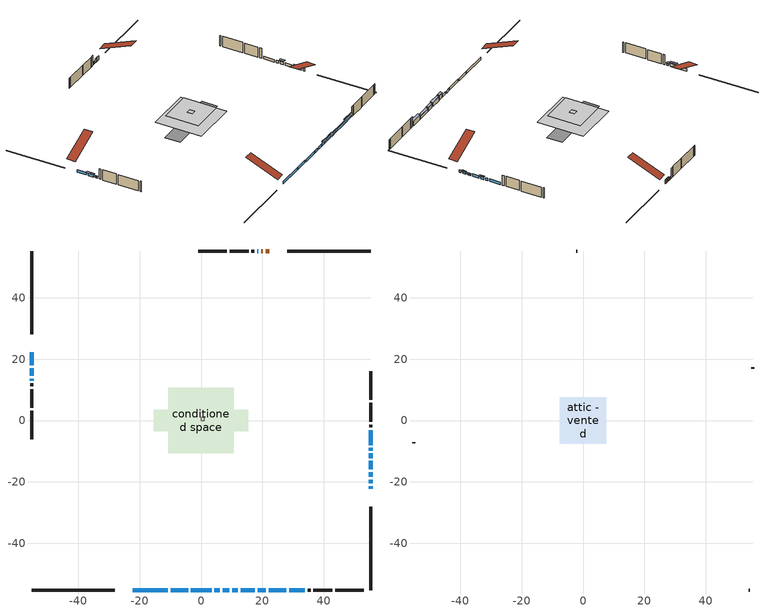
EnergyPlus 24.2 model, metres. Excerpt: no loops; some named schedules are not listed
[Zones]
central ac and furnace airloop ret air zone
 floor adiabatic (AdiabaticConst): 0,0 0,1 1,1 1,0 z0
 wall adiabatic (AdiabaticConst): 0,1 0,0 1,0 1,1 0,1 z0:1
 ceiling adiabatic (AdiabaticConst): 1,0 1,1 0,1 0,0 z1
conditioned space
 floor outside (Floor1 construction): -1.94,-1.94 -1.94,1.94 1.94,1.94 1.94,-1.94 z0
 floor adiabatic (AdiabaticFloorConstruction): -10.61,-10.61 -10.61,10.61 10.61,10.61 10.61,-10.61 z2.44
 floor foundation (Slab1 construction): -15.44,-3.56 -15.44,3.56 15.44,3.56 15.44,-3.56 z0
 wall outside (RimJoist1 construction): 55.26,55.26 28.05,55.26 / -55.26,-55.26 -28.05,-55.26 / -55.26,55.26 -55.26,28.05 / 55.26,-55.26 55.26,-28.05 z0:0.3
 wall outside (AdiabaticWallConstruction 1): 22.21,55.26 21.09,55.26 / 20.16,55.26 19.58,55.26 z0:2.03
 wall outside (AdiabaticWallConstruction): 18.65,55.26 18.27,55.26 / -22.21,-55.26 -10.82,-55.26 / -9.89,-55.26 -4.24,-55.26 / -3.31,-55.26 3.44,-55.26 / 4.37,-55.26 6.19,-55.26 / 55.26,-22.21 55.26,-21.39 / 7.12,-55.26 9.24,-55.26 / -55.26,22.21 -55.26,18.04 / 55.26,-20.47 55.26,-19.24 / 55.26,-15.94 55.26,-13.16 / 55.26,-9.78 55.26,-8.94 / 55.26,-8.02 55.26,-3.15 z0:1.22; 10.17,-55.26 12,-55.26 z0:2.03; 55.26,-18.32 55.26,-16.87 / -55.26,13.61 -55.26,13 z0:0.76; 12.93,-55.26 17.53,-55.26 z0:1.73; 55.26,-12.24 55.26,-10.71 z0:1.4; 18.45,-55.26 21.15,-55.26 / -55.26,17.11 -55.26,14.54 z0:1.47; 22.08,-55.26 27.84,-55.26 z0:1.17; 28.77,-55.26 33.9,-55.26 z0:2.06
 wall outside (Wall1 construction): 17.34,55.26 16.45,55.26 / 34.83,-55.26 35.72,-55.26 / -55.26,12.07 -55.26,11.18 / 55.26,-2.22 55.26,-1.33 z0:4.88
 wall outside (Wall2 construction): 15.52,55.26 9.35,55.26 / 36.65,-55.26 42.82,-55.26 / -55.26,10.25 -55.26,4.08 / 55.26,-0.4 55.26,5.77 z0:4.88
 wall outside (Wall3 construction): 8.42,55.26 -0.88,55.26 / 43.75,-55.26 53.05,-55.26 / -55.26,3.15 -55.26,-6.15 / 55.26,6.7 55.26,16 z0:4.88
 window (WindowConstruction 20): 18.65,55.26 18.27,55.26 z0:1.22
 window (WindowConstruction 4): -22.21,-55.26 -10.82,-55.26 z0:1.22
 window (WindowConstruction 5): -9.89,-55.26 -4.24,-55.26 z0:1.22
 window (WindowConstruction 6): -3.31,-55.26 3.44,-55.26 z0:1.22
 window (WindowConstruction 7): 4.37,-55.26 6.19,-55.26 z0:1.22
 window (WindowConstruction): 55.26,-22.21 55.26,-21.39 z0:1.22
 window (WindowConstruction 8): 7.12,-55.26 9.24,-55.26 z0:1.22
 window (WindowConstruction 9): 10.17,-55.26 12,-55.26 z0:2.03
 window (WindowConstruction 10): -55.26,22.21 -55.26,18.04 z0:1.22
 window (WindowConstruction 11): 55.26,-20.46 55.26,-19.25 z0:1.22
 window (WindowConstruction 12): 55.26,-18.32 55.26,-16.87 z0:0.76
 window (WindowConstruction 13): 55.26,-15.94 55.26,-13.16 z0:1.22
 window (WindowConstruction 14): 12.93,-55.26 17.53,-55.26 z0:1.73
 window (WindowConstruction 1): 55.26,-12.24 55.26,-10.71 z0:1.4
 window (WindowConstruction 15): 18.45,-55.26 21.15,-55.26 z0:1.47
 window (WindowConstruction 16): 22.08,-55.26 27.84,-55.26 z0:1.17
 window (WindowConstruction 17): 28.77,-55.26 33.9,-55.26 z0:2.06
 window (WindowConstruction 2): 55.26,-9.78 55.26,-8.94 z0:1.22
 window (WindowConstruction 18): -55.26,17.11 -55.26,14.54 z0:1.47
 window (WindowConstruction 19): -55.26,13.61 -55.26,13 z0:0.76
 window (WindowConstruction 3): 55.26,-8.01 55.26,-3.15 z0:1.22
 door (Door): 22.21,55.26 21.09,55.26 z0:2.03
 door (Door 1): 20.16,55.26 19.58,55.26 z0:2.03
 ceiling adiabatic (AdiabaticFloorConstruction): 10.61,-10.61 10.61,10.61 -10.61,10.61 -10.61,-10.61 z2.44
attic - vented
 floor to conditioned space (Floor2 construction Reversed): -1.07,-1.07 -1.07,1.07 1.07,1.07 1.07,-1.07 z4.88
 floor to conditioned space (Floor3 construction Reversed): -7.59,-7.59 -7.59,7.59 7.59,7.59 7.59,-7.59 z4.88
 wall outside (Wall4 construction): -1.81,55.26 -2.16,55.26 / 53.98,-55.26 54.33,-55.26 / -55.26,-7.08 -55.26,-7.43 / 55.26,16.93 55.26,17.28 z0:4.88
 roof outside (Roof1 construction): 23.14,55.26,4.88 23.14,40.53,11.01 27.12,40.53,11.01 27.12,55.26,4.88; -23.14,-55.26,4.88 -23.14,-40.53,11.01 -27.12,-40.53,11.01 -27.12,-55.26,4.88; -55.26,23.14,4.88 -40.53,23.14,11.01 -40.53,27.12,11.01 -55.26,27.12,4.88; 55.26,-23.14,4.88 40.53,-23.14,11.01 40.53,-27.12,11.01 55.26,-27.12,4.88
shading: 12.3,-55.26 9.87,-55.26 9.87,-56.25 12.3,-56.25 z2.33; 55.26,-18.9 55.26,-20.81 56.25,-20.81 56.25,-18.9 z1.56; 55.26,-16.53 55.26,-18.66 56.25,-18.66 56.25,-16.53 z1.1; 17.89,-55.26 12.56,-55.26 12.56,-56.25 17.89,-56.25 z2.1; 55.26,-10.34 55.26,-12.6 56.25,-12.6 56.25,-10.34 z1.76; 21.52,-55.26 18.09,-55.26 18.09,-56.25 21.52,-56.25 z1.84; 28.21,-55.26 21.71,-55.26 21.71,-56.25 28.21,-56.25 z1.54; 34.27,-55.26 28.4,-55.26 28.4,-56.25 34.27,-56.25 z2.43; -55.26,14.16 -55.26,17.49 -56.17,17.49 -56.17,14.16 z1.85; -55.26,12.62 -55.26,13.99 -56.17,13.99 -56.17,12.62 z1.14
[Building]
Building 1: Terrain=Suburbs
[Site:Location]
Vancouver Intl AP_BC: Latitude {deg}=49.19; Longitude {deg}=-123.18; Time Zone {hr}=-8; Elevation {m}=4; Keep Site Location Information=Yes
[Site:GroundTemperature:Shallow]
8.06451, 6.96315, 6.87495, 7.3976, 9.49575, 11.5841, 13.3946, 14.5416, 14.639, 13.7062, 11.9418, 9.91751
[Site:WaterMainsTemperature]
Calculation Method=Schedule; Temperature Schedule=mains temperature schedule
[Material] Roughness=Rough; Thermal Absorptance=0.9
Name | Thickness {m} | Conductivity {W/m-K} | Density {kg/m3} | Specific Heat {J/kg-K} | Solar Absorptance | Visible Absorptance
asphalt or fiberglass shingles | 0.00635 | 0.162714 | 1121.4 | 1465.45 | 0.4 | 0.4
ceiling loosefill ins | 0.254 | 0.0480833 | 16.02 | 1046.75 | 0.7 | 0.7
ceiling stud and cavity | 0.1397 | 0.26012 | 65.682 | 1177.47 | 0.7 | 0.7
ceiling stud and cavity 1 | 0.1397 | 0.162909 | 65.682 | 1177.47 | 0.7 | 0.7
concrete 4.0 in. | 0.1016 | 1.803125 | 2242.8 | 837.4 | 0.7 | 0.7
door material | 0.04445 | 0.188738 | 512.64 | 1214.23 | 0.7 | 0.7
door material 1 | 0.04445 | 0.053851 | 512.64 | 1214.23 | 0.7 | 0.7
floor covering | 0.0127 | 0.0433444 | 54.468 | 1339.84 | 0.6 | 0.6
floor rigid ins | 0.051816 | 0.029427 | 32.04 | 1214.23 | 0.7 | 0.7
floor rigid ins 1; wall rigid ins | 0.512978 | 0.029427 | 32.04 | 1214.23 | 0.7 | 0.7
floor stud and cavity | 0.1397 | 0.259955 | 92.3553 | 1139.71 | 0.7 | 0.7
floor stud and cavity 1 | 0.1397 | 1.75129 | 37.0049 | 1207.88 | 0.7 | 0.7
furniture material conditioned space 1 | 0.1524 | 0.115458 | 640.8 | 1214.23 | 0.6 | 0.6
gypsum board | 0.00254 | 0.160291 | 801 | 837.4 | 0.6 | 0.6
gypsum board 1 | 0.0127 | 0.160291 | 801 | 837.4 | 0.6 | 0.6
osb sheathing 0.5 in. | 0.0127 | 0.115458 | 512.64 | 1214.23 | 0.7 | 0.7
osb sheathing 0.75 in. | 0.01905 | 0.115458 | 512.64 | 1214.23 | 0.7 | 0.7
osb sheathing 2.0 in. | 0.0508 | 0.115458 | 512.64 | 1214.23 | 0.7 | 0.7
rim joist stud and cavity | 0.0508 | 0.0309689 | 125.044 | 1163.47 | 0.6 | 0.6
wall stud and cavity | 0.0889 | 1.11658 | 50.32683 | 1063.81 | 0.7 | 0.7
wall stud and cavity 1 | 0.1397 | 0.101456 | 139.0536 | 1170.24 | 0.7 | 0.7
wall stud and cavity 2 | 0.1397 | 0.100049 | 139.0536 | 1170.24 | 0.7 | 0.7
wall stud and cavity 3 | 0.0889 | 6.9971 | 50.32683 | 1063.81 | 0.6 | 0.6
wall stud and cavity 4 | 0.0889 | 0.380278 | 52.3479 | 1209.89 | 0.7 | 0.7
wall stud and cavity 5 | 0.0889 | 0.391764 | 83.0341 | 1211.67 | 0.7 | 0.7
wood siding | 0.00254 | 0.102417 | 544.68 | 1172.36 | 0.4 | 0.4
wood siding 1 | 0.0254 | 0.102417 | 544.68 | 1172.36 | 0.4 | 0.4
wood siding 2; wood siding 3; wood siding 4 | 0.0254 | 0.102417 | 544.68 | 1172.36 | 0.7 | 0.7
[Material:NoMass]
Adiabatic: Roughness=Rough; Thermal Resistance {m2-K/W}=176.1; Thermal Absorptance=0.9; Solar Absorptance=0.7; Visible Absorptance=0.7
[WindowMaterial:SimpleGlazingSystem]
Name | U-Factor {W/m2-K} | Solar Heat Gain Coefficient
WindowMaterial | 3.22851 | 0.64
WindowMaterial 1 | 2.83843 | 0.66
WindowMaterial 10 | 2.5568 | 0.68
WindowMaterial 11 | 2.99401 | 0.65
WindowMaterial 12 | 3.20637 | 0.64
WindowMaterial 13 | 2.765186 | 0.67
WindowMaterial 14 | 2.7561 | 0.67
WindowMaterial 15 | 2.86682 | 0.66
WindowMaterial 16 | 3.1405 | 0.64
WindowMaterial 17 | 2.54488 | 0.68
WindowMaterial 18 | 2.66071 | 0.67
WindowMaterial 19 | 3.7242 | 0.61
WindowMaterial 2 | 3.66174 | 0.61
WindowMaterial 20 | 2.98776 | 0.6
WindowMaterial 3 | 2.99458 | 0.65
WindowMaterial 4 | 2.49435 | 0.68
WindowMaterial 5 | 2.674338 | 0.67
WindowMaterial 6 | 2.74588 | 0.67
WindowMaterial 7 | 3.44598 | 0.62
WindowMaterial 8 | 3.3222 | 0.63
WindowMaterial 9 | 2.64254 | 0.67
[Construction]
AdiabaticConst: Adiabatic
AdiabaticFloorConstruction: floor stud and cavity 1, floor rigid ins 1, osb sheathing 0.75 in., floor covering
AdiabaticWallConstruction: wood siding 3, wall rigid ins, wall stud and cavity 4, gypsum board 1
AdiabaticWallConstruction 1: wood siding 4, wall rigid ins, wall stud and cavity 4, gypsum board 1
Door: door material
Door 1: door material 1
Floor1 construction: floor stud and cavity, floor rigid ins, osb sheathing 0.75 in., floor covering
Floor2 construction Reversed: gypsum board 1, ceiling stud and cavity, ceiling loosefill ins
Floor3 construction Reversed: gypsum board 1, ceiling stud and cavity 1, ceiling loosefill ins
furniture construction conditioned space 1: furniture material conditioned space 1
PartitionWallConstruction: gypsum board 1, wall stud and cavity 5, gypsum board 1
RimJoist1 construction: wood siding 2, osb sheathing 2.0 in., rim joist stud and cavity
Roof1 construction: asphalt or fiberglass shingles
Slab1 construction: concrete 4.0 in.
Wall1 construction: wood siding, wall stud and cavity, gypsum board
Wall2 construction: wood siding 1, osb sheathing 0.5 in., wall stud and cavity 1, gypsum board 1
Wall3 construction: wood siding 1, osb sheathing 0.5 in., wall stud and cavity 2, gypsum board 1
Wall4 construction: wood siding, wall stud and cavity 3
WindowConstruction: WindowMaterial
WindowConstruction 1: WindowMaterial 1
WindowConstruction 10: WindowMaterial 10
WindowConstruction 11: WindowMaterial 11
WindowConstruction 12: WindowMaterial 12
WindowConstruction 13: WindowMaterial 13
WindowConstruction 14: WindowMaterial 14
WindowConstruction 15: WindowMaterial 15
WindowConstruction 16: WindowMaterial 16
WindowConstruction 17: WindowMaterial 17
WindowConstruction 18: WindowMaterial 18
WindowConstruction 19: WindowMaterial 19
WindowConstruction 2: WindowMaterial 2
WindowConstruction 20: WindowMaterial 20
WindowConstruction 3: WindowMaterial 3
WindowConstruction 4: WindowMaterial 4
WindowConstruction 5: WindowMaterial 5
WindowConstruction 6: WindowMaterial 6
WindowConstruction 7: WindowMaterial 7
WindowConstruction 8: WindowMaterial 8
WindowConstruction 9: WindowMaterial 9
[Zone] Multiplier=1
Name | Volume {m3} | Part of Total Floor Area
attic - vented | 230.855 | Yes
central ac and furnace airloop ret air zone | 1 | No
conditioned space | 1239.1 | Yes
[Space]
Name | Zone | Volume {m3} | Space Type
attic - vented 1 | attic - vented | 230.855
central ac and furnace airloop ret air space | central ac and furnace airloop ret air zone |  | Plenum Space Type
conditioned space 1 | conditioned space | 1239.1
[OtherEquipment] Design Level Calculation Method=EquipmentLevel
Name | Fuel Type | Zone or ZoneList or Space or SpaceList | Schedule | Design Level {W} | Fraction Latent | Fraction Radiant | Fraction Lost
central ac and furnace airloop_0 RetCondToDZ; central ac and furnace airloop_0 SupCondToDZ; central ac and furnace airloop_0 SupSensLkToDZ | None | attic - vented 1 | Always On Discrete | 0 | 0 | 0 | 0
central ac and furnace airloop_0 SupLatLkToDZ | None | attic - vented 1 | Always On Discrete | 0 | 1 | 0 | 0
central ac and furnace airloop_0 RetCondToRP; central ac and furnace airloop_0 RetSensLkToRP | None | central ac and furnace airloop ret air space | Always On Discrete | 0 | 0 | 0 | 0
central ac and furnace airloop_0 RetLatLkToRP | None | central ac and furnace airloop ret air space | Always On Discrete | 0 | 1 | 0 | 0
central ac and furnace airloop_0 SupCondToLv; central ac and furnace airloop_0 SupSensLkToCond; mech vent house fan sensible load | None | conditioned space 1 | Always On Discrete | 0 | 0 | 0 | 0
central ac and furnace airloop_0 SupLatLkToCond; mech vent house fan latent load | None | conditioned space 1 | Always On Discrete | 0 | 1 | 0 | 0
clothes dryer 1 | Electricity | conditioned space 1 | clothes dryer schedule | 0 | 0.015 | 0.081 | 0.85
cooking range 1 | Electricity | conditioned space 1 | cooking range schedule | 0 | 0.08 | 0.432 | 0.2
general water use latent | None | conditioned space 1 | general water use schedule | 62.594 | 1 | 0 | 0
general water use sensible | None | conditioned space 1 | general water use schedule | -61.6891 | 0 | 0.6 | 0
water heater energy adjustment1 | NaturalGas | conditioned space 1 | Always On Discrete | 0.01 | 0 | 0 | 1
[ZoneInfiltration:DesignFlowRate] Schedule=Always On Discrete; Design Flow Rate Calculation Method=Flow/Zone; Design Flow Rate {m3/s}=0
Name | Zone or ZoneList or Space or SpaceList
attic_vented 1 duct leakage imbalance infil flow | attic - vented 1
infil flow; natural vent flow; whole house fan flow | conditioned space 1
[ZoneInfiltration:EffectiveLeakageArea]
infil attic - vented 1: Zone or Space=attic - vented 1; Schedule=Always On Discrete; Effective Air Leakage Area {cm2}=9722.07; Stack Coefficient=0.00076582; Wind Coefficient=1.86975e-05
[ZoneMixing] Schedule=Always On Continuous; Design Flow Rate Calculation Method=Flow/Zone; Design Flow Rate {m3/s}=0
Name | Zone or Space | Source Zone or Space
central ac and furnace airloop_0 ZoneMixCondToDZ mix; whole house fan mix | attic - vented | conditioned space
central ac and furnace airloop_0 ZoneMixDZToCond mix | conditioned space | attic - vented
[SpaceList]
Plenum Space Type: central ac and furnace airloop ret air space
[SurfaceProperty:ExposedFoundationPerimeter]
Slab1: Exposed Perimeter Calculation Method=TotalExposedPerimeter; Total Exposed Perimeter {m}=75.996
[InternalMass] Zone or ZoneList=conditioned space; Space or SpaceList=conditioned space 1
Name | Construction | Surface Area {m2}
furniture mass conditioned space 1 | furniture construction conditioned space 1 | 274.176
partition wall mass | PartitionWallConstruction | 685.441
[Lights]
interior lighting: Zone or ZoneList or Space or SpaceList=conditioned space 1; Schedule=interior lighting schedule; Design Level Calculation Method=LightingLevel; Lighting Level {W}=343.2; Return Air Fraction=0; Fraction Radiant=0.6; Fraction Visible=0.2; Fraction Replaceable=1
[People]
occupants: Zone or ZoneList or Space or SpaceList=conditioned space 1; Number of People Schedule=occupants schedule; Number of People Calculation Method=People; Number of People=3; Fraction Radiant=0.314171; Sensible Heat Fraction=0.56303; Activity Level Schedule=occupants activity schedule; Carbon Dioxide Generation Rate {m3/s-W}=0; Enable ASHRAE 55 Comfort Warnings=No; Mean Radiant Temperature Calculation Type=EnclosureAveraged
[ElectricEquipment] Zone or ZoneList or Space or SpaceList=conditioned space 1; Design Level Calculation Method=EquipmentLevel
Name | Schedule | Design Level {W} | Fraction Latent | Fraction Radiant | Fraction Lost
clothes dryer | clothes dryer schedule | 140.772 | 0.015 | 0.081 | 0.85
clothes washer | clothes washer schedule | 32.1985 | 0.03 | 0.162 | 0.7
cooking range | cooking range schedule | 215.147 | 0.08 | 0.432 | 0.2
dishwasher | dishwasher schedule | 66.8632 | 0.3 | 0.18 | 0.4
fridge | fridge schedule | 72.9452 | 0 | 0.6 | 0
mech vent bath fan 0 | mech vent bath fan 0 schedule | 25.1 | 0 | 0 | 1
mech vent bath fan 1 | mech vent bath fan 1 schedule | 25.1 | 0 | 0 | 1
mech vent house fan | mech vent house fan schedule | 105.76 | 0 | 0 | 0.5
mech vent house fan cfis | mech vent house fan cfis schedule | 0 | 0 | 0 | 0
mech vent range fan 0 | mech vent range fan 0 schedule | 57 | 0 | 0 | 1
misc plug loads | misc plug loads schedule | 494.7 | 0.045 | 0.513 | 0.1
whole house fan | Always On Discrete | 0 | 0 | 0 | 1
[AirLoopHVAC:ReturnPlenum]
Air Loop HVAC Return Plenum 1: Zone=central ac and furnace airloop ret air zone
[Foundation:Kiva]
Foundation Kiva 1: Initial Indoor Air Temperature {C}=18; Wall Height Above Grade {m}=0.1016; Wall Depth Below Slab {m}=0.2032
[Foundation:Kiva:Settings]
Soil Conductivity {W/m-K}=0.849921; Soil Density {kg/m3}=1842.3; Soil Specific Heat {J/kg-K}=418.7; Ground Solar Absorptivity=0.9; Ground Thermal Absorptivity=0.9; Ground Surface Roughness {m}=0.03; Far-Field Width {m}=40; Deep-Ground Boundary Condition=ZeroFlux; Deep-Ground Depth {m}=40; Minimum Cell Dimension {m}=0.2; Maximum Cell Growth Coefficient=3; Simulation Timestep=Timestep
[Exterior:Lights]
exterior lighting: Schedule=exterior lighting schedule; Design Level {W}=75.6
[EnergyManagementSystem:Sensor] Output:Variable or Output:Meter Index Key=attic - vented
Name | Output:Variable or Output:Meter
central_ac_and_furnace_airloop_0_DZ_T_s | Zone Air Temperature
central_ac_and_furnace_airloop_0_DZ_W_s | Zone Mean Air Humidity Ratio
[Schedule:Constant]
Name | Hourly Value
Always On Discrete; Always On Continuous; mech vent house fan schedule; mech vent house fan cfis schedule | 1
occupants activity schedule | 117.228
fridge schedule | 0
[Schedule:Week:Daily]
interior lighting schedule Week Rule - Jan1-Jan27: interior lighting schedule day, interior lighting schedule day, interior lighting schedule day, interior lighting schedule day, interior lighting schedule day, interior lighting schedule day, interior lighting schedule day, interior lighting schedule default day, interior lighting schedule default day, interior lighting schedule default day, interior lighting schedule default day, interior lighting schedule default day
interior lighting schedule Week Rule - Jan28-Feb3: interior lighting schedule day, interior lighting schedule day, interior lighting schedule day, interior lighting schedule day, interior lighting schedule day 1, interior lighting schedule day 1, interior lighting schedule day 1, interior lighting schedule default day, interior lighting schedule default day, interior lighting schedule default day, interior lighting schedule default day, interior lighting schedule default day
interior lighting schedule Week Rule - Feb4-Feb24: interior lighting schedule day 1, interior lighting schedule day 1, interior lighting schedule day 1, interior lighting schedule day 1, interior lighting schedule day 1, interior lighting schedule day 1, interior lighting schedule day 1, interior lighting schedule default day, interior lighting schedule default day, interior lighting schedule default day, interior lighting schedule default day, interior lighting schedule default day
interior lighting schedule Week Rule - Feb25-Mar3: interior lighting schedule day 1, interior lighting schedule day 1, interior lighting schedule day 1, interior lighting schedule day 1, interior lighting schedule day 2, interior lighting schedule day 2, interior lighting schedule day 2, interior lighting schedule default day, interior lighting schedule default day, interior lighting schedule default day, interior lighting schedule default day, interior lighting schedule default day
interior lighting schedule Week Rule - Mar4-Mar31: interior lighting schedule day 2, interior lighting schedule day 2, interior lighting schedule day 2, interior lighting schedule day 2, interior lighting schedule day 2, interior lighting schedule day 2, interior lighting schedule day 2, interior lighting schedule default day, interior lighting schedule default day, interior lighting schedule default day, interior lighting schedule default day, interior lighting schedule default day
interior lighting schedule Week Rule - Apr1-Apr28: interior lighting schedule day 3, interior lighting schedule day 3, interior lighting schedule day 3, interior lighting schedule day 3, interior lighting schedule day 3, interior lighting schedule day 3, interior lighting schedule day 3, interior lighting schedule default day, interior lighting schedule default day, interior lighting schedule default day, interior lighting schedule default day, interior lighting schedule default day
interior lighting schedule Week Rule - Apr29-May5: interior lighting schedule day 3, interior lighting schedule day 3, interior lighting schedule day 4, interior lighting schedule day 4, interior lighting schedule day 4, interior lighting schedule day 4, interior lighting schedule day 4, interior lighting schedule default day, interior lighting schedule default day, interior lighting schedule default day, interior lighting schedule default day, interior lighting schedule default day
interior lighting schedule Week Rule - May6-May26: interior lighting schedule day 4, interior lighting schedule day 4, interior lighting schedule day 4, interior lighting schedule day 4, interior lighting schedule day 4, interior lighting schedule day 4, interior lighting schedule day 4, interior lighting schedule default day, interior lighting schedule default day, interior lighting schedule default day, interior lighting schedule default day, interior lighting schedule default day
interior lighting schedule Week Rule - May27-Jun2: interior lighting schedule day 4, interior lighting schedule day 4, interior lighting schedule day 4, interior lighting schedule day 4, interior lighting schedule day 4, interior lighting schedule day 5, interior lighting schedule day 5, interior lighting schedule default day, interior lighting schedule default day, interior lighting schedule default day, interior lighting schedule default day, interior lighting schedule default day
interior lighting schedule Week Rule - Jun3-Jun30: interior lighting schedule day 5, interior lighting schedule day 5, interior lighting schedule day 5, interior lighting schedule day 5, interior lighting schedule day 5, interior lighting schedule day 5, interior lighting schedule day 5, interior lighting schedule default day, interior lighting schedule default day, interior lighting schedule default day, interior lighting schedule default day, interior lighting schedule default day
interior lighting schedule Week Rule - Jul1-Jul28: interior lighting schedule day 6, interior lighting schedule day 6, interior lighting schedule day 6, interior lighting schedule day 6, interior lighting schedule day 6, interior lighting schedule day 6, interior lighting schedule day 6, interior lighting schedule default day, interior lighting schedule default day, interior lighting schedule default day, interior lighting schedule default day, interior lighting schedule default day
interior lighting schedule Week Rule - Jul29-Aug4: interior lighting schedule day 6, interior lighting schedule day 6, interior lighting schedule day 6, interior lighting schedule day 7, interior lighting schedule day 7, interior lighting schedule day 7, interior lighting schedule day 7, interior lighting schedule default day, interior lighting schedule default day, interior lighting schedule default day, interior lighting schedule default day, interior lighting schedule default day
interior lighting schedule Week Rule - Aug5-Aug25: interior lighting schedule day 7, interior lighting schedule day 7, interior lighting schedule day 7, interior lighting schedule day 7, interior lighting schedule day 7, interior lighting schedule day 7, interior lighting schedule day 7, interior lighting schedule default day, interior lighting schedule default day, interior lighting schedule default day, interior lighting schedule default day, interior lighting schedule default day
interior lighting schedule Week Rule - Aug26-Sep1: interior lighting schedule day 7, interior lighting schedule day 7, interior lighting schedule day 7, interior lighting schedule day 7, interior lighting schedule day 7, interior lighting schedule day 7, interior lighting schedule day 8, interior lighting schedule default day, interior lighting schedule default day, interior lighting schedule default day, interior lighting schedule default day, interior lighting schedule default day
interior lighting schedule Week Rule - Sep2-Sep29: interior lighting schedule day 8, interior lighting schedule day 8, interior lighting schedule day 8, interior lighting schedule day 8, interior lighting schedule day 8, interior lighting schedule day 8, interior lighting schedule day 8, interior lighting schedule default day, interior lighting schedule default day, interior lighting schedule default day, interior lighting schedule default day, interior lighting schedule default day
interior lighting schedule Week Rule - Sep30-Oct6: interior lighting schedule day 8, interior lighting schedule day 9, interior lighting schedule day 9, interior lighting schedule day 9, interior lighting schedule day 9, interior lighting schedule day 9, interior lighting schedule day 9, interior lighting schedule default day, interior lighting schedule default day, interior lighting schedule default day, interior lighting schedule default day, interior lighting schedule default day
interior lighting schedule Week Rule - Oct7-Oct27: interior lighting schedule day 9, interior lighting schedule day 9, interior lighting schedule day 9, interior lighting schedule day 9, interior lighting schedule day 9, interior lighting schedule day 9, interior lighting schedule day 9, interior lighting schedule default day, interior lighting schedule default day, interior lighting schedule default day, interior lighting schedule default day, interior lighting schedule default day
interior lighting schedule Week Rule - Oct28-Nov3: interior lighting schedule day 9, interior lighting schedule day 9, interior lighting schedule day 9, interior lighting schedule day 9, interior lighting schedule day 10, interior lighting schedule day 10, interior lighting schedule day 10, interior lighting schedule default day, interior lighting schedule default day, interior lighting schedule default day, interior lighting schedule default day, interior lighting schedule default day
interior lighting schedule Week Rule - Nov4-Nov24: interior lighting schedule day 10, interior lighting schedule day 10, interior lighting schedule day 10, interior lighting schedule day 10, interior lighting schedule day 10, interior lighting schedule day 10, interior lighting schedule day 10, interior lighting schedule default day, interior lighting schedule default day, interior lighting schedule default day, interior lighting schedule default day, interior lighting schedule default day
interior lighting schedule Week Rule - Nov25-Dec1: interior lighting schedule day 10, interior lighting schedule day 10, interior lighting schedule day 10, interior lighting schedule day 10, interior lighting schedule day 10, interior lighting schedule day 10, interior lighting schedule day 11, interior lighting schedule default day, interior lighting schedule default day, interior lighting schedule default day, interior lighting schedule default day, interior lighting schedule default day
interior lighting schedule Week Rule - Dec2-Dec31: interior lighting schedule day 11, interior lighting schedule day 11, interior lighting schedule day 11, interior lighting schedule day 11, interior lighting schedule day 11, interior lighting schedule day 11, interior lighting schedule day 11, interior lighting schedule default day, interior lighting schedule default day, interior lighting schedule default day, interior lighting schedule default day, interior lighting schedule default day
occupants schedule Week Rule - Jan1-Dec31: occupants schedule day, occupants schedule day, occupants schedule day, occupants schedule day, occupants schedule day, occupants schedule day, occupants schedule day, occupants schedule default day, occupants schedule default day, occupants schedule default day, occupants schedule default day, occupants schedule default day
clothes dryer schedule Week Rule - Jan1-Dec31: clothes dryer schedule day, clothes dryer schedule day, clothes dryer schedule day, clothes dryer schedule day, clothes dryer schedule day, clothes dryer schedule day, clothes dryer schedule day, clothes dryer schedule default day, clothes dryer schedule default day, clothes dryer schedule default day, clothes dryer schedule default day, clothes dryer schedule default day
clothes washer schedule Week Rule - Jan1-Dec31: clothes washer schedule day, clothes washer schedule day, clothes washer schedule day, clothes washer schedule day, clothes washer schedule day, clothes washer schedule day, clothes washer schedule day, clothes washer schedule default day, clothes washer schedule default day, clothes washer schedule default day, clothes washer schedule default day, clothes washer schedule default day
cooking range schedule Week Rule - Jan1-Dec31: cooking range schedule day, cooking range schedule day, cooking range schedule day, cooking range schedule day, cooking range schedule day, cooking range schedule day, cooking range schedule day, cooking range schedule default day, cooking range schedule default day, cooking range schedule default day, cooking range schedule default day, cooking range schedule default day
dishwasher schedule Week Rule - Jan1-Dec31: dishwasher schedule day, dishwasher schedule day, dishwasher schedule day, dishwasher schedule day, dishwasher schedule day, dishwasher schedule day, dishwasher schedule day, dishwasher schedule default day, dishwasher schedule default day, dishwasher schedule default day, dishwasher schedule default day, dishwasher schedule default day
mech vent bath fan 0 schedule Week Rule - Jan1-Dec31: mech vent bath fan 0 schedule day, mech vent bath fan 0 schedule day, mech vent bath fan 0 schedule day, mech vent bath fan 0 schedule day, mech vent bath fan 0 schedule day, mech vent bath fan 0 schedule day, mech vent bath fan 0 schedule day, mech vent bath fan 0 schedule default day, mech vent bath fan 0 schedule default day, mech vent bath fan 0 schedule default day, mech vent bath fan 0 schedule default day, mech vent bath fan 0 schedule default day
mech vent bath fan 1 schedule Week Rule - Jan1-Dec31: mech vent bath fan 1 schedule day, mech vent bath fan 1 schedule day, mech vent bath fan 1 schedule day, mech vent bath fan 1 schedule day, mech vent bath fan 1 schedule day, mech vent bath fan 1 schedule day, mech vent bath fan 1 schedule day, mech vent bath fan 1 schedule default day, mech vent bath fan 1 schedule default day, mech vent bath fan 1 schedule default day, mech vent bath fan 1 schedule default day, mech vent bath fan 1 schedule default day
mech vent range fan 0 schedule Week Rule - Jan1-Dec31: mech vent range fan 0 schedule day, mech vent range fan 0 schedule day, mech vent range fan 0 schedule day, mech vent range fan 0 schedule day, mech vent range fan 0 schedule day, mech vent range fan 0 schedule day, mech vent range fan 0 schedule day, mech vent range fan 0 schedule default day, mech vent range fan 0 schedule default day, mech vent range fan 0 schedule default day, mech vent range fan 0 schedule default day, mech vent range fan 0 schedule default day
misc plug loads schedule Week Rule - Jan1-Dec31: misc plug loads schedule day, misc plug loads schedule day, misc plug loads schedule day, misc plug loads schedule day, misc plug loads schedule day, misc plug loads schedule day, misc plug loads schedule day, misc plug loads schedule default day, misc plug loads schedule default day, misc plug loads schedule default day, misc plug loads schedule default day, misc plug loads schedule default day
general water use schedule Week Rule - Jan1-Dec31: general water use schedule day, general water use schedule day, general water use schedule day, general water use schedule day, general water use schedule day, general water use schedule day, general water use schedule day, general water use schedule default day, general water use schedule default day, general water use schedule default day, general water use schedule default day, general water use schedule default day
exterior lighting schedule Week Rule - Jan1-Jan27: exterior lighting schedule day, exterior lighting schedule day, exterior lighting schedule day, exterior lighting schedule day, exterior lighting schedule day, exterior lighting schedule day, exterior lighting schedule day, exterior lighting schedule default day, exterior lighting schedule default day, exterior lighting schedule default day, exterior lighting schedule default day, exterior lighting schedule default day
exterior lighting schedule Week Rule - Jan28-Feb3: exterior lighting schedule day, exterior lighting schedule day, exterior lighting schedule day, exterior lighting schedule day, exterior lighting schedule day 1, exterior lighting schedule day 1, exterior lighting schedule day 1, exterior lighting schedule default day, exterior lighting schedule default day, exterior lighting schedule default day, exterior lighting schedule default day, exterior lighting schedule default day
exterior lighting schedule Week Rule - Feb4-Feb24: exterior lighting schedule day 1, exterior lighting schedule day 1, exterior lighting schedule day 1, exterior lighting schedule day 1, exterior lighting schedule day 1, exterior lighting schedule day 1, exterior lighting schedule day 1, exterior lighting schedule default day, exterior lighting schedule default day, exterior lighting schedule default day, exterior lighting schedule default day, exterior lighting schedule default day
exterior lighting schedule Week Rule - Feb25-Mar3: exterior lighting schedule day 1, exterior lighting schedule day 1, exterior lighting schedule day 1, exterior lighting schedule day 1, exterior lighting schedule day 2, exterior lighting schedule day 2, exterior lighting schedule day 2, exterior lighting schedule default day, exterior lighting schedule default day, exterior lighting schedule default day, exterior lighting schedule default day, exterior lighting schedule default day
[Schedule:Year]
interior lighting schedule: interior lighting schedule Week Rule - Jan1-Jan27, 1, 1, 1, 27, interior lighting schedule Week Rule - Jan28-Feb3, 1, 28, 2, 3, interior lighting schedule Week Rule - Feb4-Feb24, 2, 4, 2, 24, interior lighting schedule Week Rule - Feb25-Mar3, 2, 25, 3, 3, interior lighting schedule Week Rule - Mar4-Mar31, 3, 4, 3, 31, interior lighting schedule Week Rule - Apr1-Apr28, 4, 1, 4, 28, interior lighting schedule Week Rule - Apr29-May5, 4, 29, 5, 5, interior lighting schedule Week Rule - May6-May26, 5, 6, 5, 26, interior lighting schedule Week Rule - May27-Jun2, 5, 27, 6, 2, interior lighting schedule Week Rule - Jun3-Jun30, 6, 3, 6, 30, interior lighting schedule Week Rule - Jul1-Jul28, 7, 1, 7, 28, interior lighting schedule Week Rule - Jul29-Aug4, 7, 29, 8, 4, interior lighting schedule Week Rule - Aug5-Aug25, 8, 5, 8, 25, interior lighting schedule Week Rule - Aug26-Sep1, 8, 26, 9, 1, interior lighting schedule Week Rule - Sep2-Sep29, 9, 2, 9, 29, interior lighting schedule Week Rule - Sep30-Oct6, 9, 30, 10, 6, interior lighting schedule Week Rule - Oct7-Oct27, 10, 7, 10, 27, interior lighting schedule Week Rule - Oct28-Nov3, 10, 28, 11, 3, interior lighting schedule Week Rule - Nov4-Nov24, 11, 4, 11, 24, interior lighting schedule Week Rule - Nov25-Dec1, 11, 25, 12, 1, interior lighting schedule Week Rule - Dec2-Dec31, 12, 2, 12, 31
occupants schedule: occupants schedule Week Rule - Jan1-Dec31, 1, 1, 12, 31
clothes dryer schedule: clothes dryer schedule Week Rule - Jan1-Dec31, 1, 1, 12, 31
clothes washer schedule: clothes washer schedule Week Rule - Jan1-Dec31, 1, 1, 12, 31
cooking range schedule: cooking range schedule Week Rule - Jan1-Dec31, 1, 1, 12, 31
dishwasher schedule: dishwasher schedule Week Rule - Jan1-Dec31, 1, 1, 12, 31
mech vent bath fan 0 schedule: mech vent bath fan 0 schedule Week Rule - Jan1-Dec31, 1, 1, 12, 31
mech vent bath fan 1 schedule: mech vent bath fan 1 schedule Week Rule - Jan1-Dec31, 1, 1, 12, 31
mech vent range fan 0 schedule: mech vent range fan 0 schedule Week Rule - Jan1-Dec31, 1, 1, 12, 31
misc plug loads schedule: misc plug loads schedule Week Rule - Jan1-Dec31, 1, 1, 12, 31
general water use schedule: general water use schedule Week Rule - Jan1-Dec31, 1, 1, 12, 31
exterior lighting schedule: exterior lighting schedule Week Rule - Jan1-Jan27, 1, 1, 1, 27, exterior lighting schedule Week Rule - Jan28-Feb3, 1, 28, 2, 3, exterior lighting schedule Week Rule - Feb4-Feb24, 2, 4, 2, 24, exterior lighting schedule Week Rule - Feb25-Mar3, 2, 25, 3, 3, exterior lighting schedule Week Rule - Mar4-Mar31, 3, 4, 3, 31, exterior lighting schedule Week Rule - Apr1-Apr28, 4, 1, 4, 28, exterior lighting schedule Week Rule - Apr29-May5, 4, 29, 5, 5, exterior lighting schedule Week Rule - May6-May26, 5, 6, 5, 26, exterior lighting schedule Week Rule - May27-Jun2, 5, 27, 6, 2, exterior lighting schedule Week Rule - Jun3-Jun30, 6, 3, 6, 30, exterior lighting schedule Week Rule - Jul1-Jul28, 7, 1, 7, 28, exterior lighting schedule Week Rule - Jul29-Aug4, 7, 29, 8, 4, exterior lighting schedule Week Rule - Aug5-Aug25, 8, 5, 8, 25, exterior lighting schedule Week Rule - Aug26-Sep1, 8, 26, 9, 1, exterior lighting schedule Week Rule - Sep2-Sep29, 9, 2, 9, 29, exterior lighting schedule Week Rule - Sep30-Oct6, 9, 30, 10, 6, exterior lighting schedule Week Rule - Oct7-Oct27, 10, 7, 10, 27, exterior lighting schedule Week Rule - Oct28-Nov3, 10, 28, 11, 3, exterior lighting schedule Week Rule - Nov4-Nov24, 11, 4, 11, 24, exterior lighting schedule Week Rule - Nov25-Dec1, 11, 25, 12, 1, exterior lighting schedule Week Rule - Dec2-Dec31, 12, 2, 12, 31
[Schedule:Compact]
mains temperature schedule: Through: 01/01, For: AllDays, Until: 24:00, 11.375, Through: 01/02, For: AllDays, Until: 24:00, 11.3367, Through: 01/03, For: AllDays, Until: 24:00, 11.2994, Through: 01/04, For: AllDays, Until: 24:00, 11.2628, Through: 01/05, For: AllDays, Until: 24:00, 11.2267, Through: 01/06, For: AllDays, Until: 24:00, 11.1917, Through: 01/07, For: AllDays, Until: 24:00, 11.1578, Through: 01/08, For: AllDays, Until: 24:00, 11.1244, Through: 01/09, For: AllDays, Until: 24:00, 11.0917, Through: 01/10, For: AllDays, Until: 24:00, 11.06, Through: 01/11, For: AllDays, Until: 24:00, 11.0289, Through: 01/12, For: AllDays, Until: 24:00, 10.9989, Through: 01/13, For: AllDays, Until: 24:00, 10.97, Through: 01/14, For: AllDays, Until: 24:00, 10.9417, Through: 01/15, For: AllDays, Until: 24:00, 10.9139, Through: 01/16, For: AllDays, Until: 24:00, 10.8878, Through: 01/17, For: AllDays, Until: 24:00, 10.8622, Through: 01/18, For: AllDays, Until: 24:00, 10.8372, Through: 01/19, For: AllDays, Until: 24:00, 10.8133, Through: 01/20, For: AllDays, Until: 24:00, 10.7906, Through: 01/21, For: AllDays, Until: 24:00, 10.7683, Through: 01/22, For: AllDays, Until: 24:00, 10.7478, Through: 01/23, For: AllDays, Until: 24:00, 10.7272, Through: 01/24, For: AllDays, Until: 24:00, 10.7083, Through: 01/25, For: AllDays, Until: 24:00, 10.69, Through: 01/26, For: AllDays, Until: 24:00, 10.6728, Through: 01/27, For: AllDays, Until: 24:00, 10.6567, Through: 01/28, For: AllDays, Until: 24:00, 10.6411, Through: 01/29, For: AllDays, Until: 24:00, 10.6267, Through: 01/30, For: AllDays, Until: 24:00, 10.6133, Through: 01/31, For: AllDays, Until: 24:00, 10.6011, Through: 02/01, For: AllDays, Until: 24:00, 10.59, Through: 02/02, For: AllDays, Until: 24:00, 10.5794, Through: 02/03, For: AllDays, Until: 24:00, 10.57, Through: 02/04, For: AllDays, Until: 24:00, 10.5617, Through: 02/05, For: AllDays, Until: 24:00, 10.5539, Through: 02/06, For: AllDays, Until: 24:00, 10.5478, Through: 02/07, For: AllDays, Until: 24:00, 10.5422, Through: 02/08, For: AllDays, Until: 24:00, 10.5378, Through: 02/09, For: AllDays, Until: 24:00, 10.5339, Through: 02/10, For: AllDays, Until: 24:00, 10.5317, Through: 02/11, For: AllDays, Until: 24:00, 10.53, Through: 02/12, For: AllDays, Until: 24:00, 10.53, Through: 02/13, For: AllDays, Until: 24:00, 10.5306, Through: 02/14, For: AllDays, Until: 24:00, 10.5317, Through: 02/15, For: AllDays, Until: 24:00, 10.5344, Through: 02/16, For: AllDays, Until: 24:00, 10.5378, Through: 02/17, For: AllDays, Until: 24:00, 10.5428, Through: 02/18, For: AllDays, Until: 24:00, 10.5483, Through: 02/19, For: AllDays, Until: 24:00, 10.5544, Through: 02/20, For: AllDays, Until: 24:00, 10.5622, Through: 02/21, For: AllDays, Until: 24:00, 10.5706, Through: 02/22, For: AllDays, Until: 24:00, 10.5806, Through: 02/23, For: AllDays, Until: 24:00, 10.5911, Through: 02/24, For: AllDays, Until: 24:00, 10.6022, Through: 02/25, For: AllDays, Until: 24:00, 10.615, Through: 02/26, For: AllDays, Until: 24:00, 10.6283, Through: 02/27, For: AllDays, Until: 24:00, 10.6428, Through: 02/28, For: AllDays, Until: 24:00, 10.6583, Through: 03/01, For: AllDays, Until: 24:00, 10.6744, Through: 03/02, For: AllDays, Until: 24:00, 10.6917, Through: 03/03, For: AllDays, Until: 24:00, 10.71, Through: 03/04, For: AllDays, Until: 24:00, 10.7294, Through: 03/05, For: AllDays, Until: 24:00, 10.7494, Through: 03/06, For: AllDays, Until: 24:00, 10.7706, Through: 03/07, For: AllDays, Until: 24:00, 10.7928, Through: 03/08, For: AllDays, Until: 24:00, 10.8161, Through: 03/09, For: AllDays, Until: 24:00, 10.84, Through: 03/10, For: AllDays, Until: 24:00, 10.8644, Through: 03/11, For: AllDays, Until: 24:00, 10.8906, Through: 03/12, For: AllDays, Until: 24:00, 10.9167, Through: 03/13, For: AllDays, Until: 24:00, 10.9444, Through: 03/14, For: AllDays, Until: 24:00, 10.9728, Through: 03/15, For: AllDays, Until: 24:00, 11.0022, Through: 03/16, For: AllDays, Until: 24:00, 11.0322, Through: 03/17, For: AllDays, Until: 24:00, 11.0633, Through: 03/18, For: AllDays, Until: 24:00, 11.095, Through: 03/19, For: AllDays, Until: 24:00, 11.1278, Through: 03/20, For: AllDays, Until: 24:00, 11.1611, Through: 03/21, For: AllDays, Until: 24:00, 11.1956, Through: 03/22, For: AllDays, Until: 24:00, 11.2306, Through: 03/23, For: AllDays, Until: 24:00, 11.2667, Through: 03/24, For: AllDays, Until: 24:00, 11.3033, Through: 03/25, For: AllDays, Until: 24:00, 11.3406, Through: 03/26, For: AllDays, Until: 24:00, 11.3789, Through: 03/27, For: AllDays, Until: 24:00, 11.4178, Through: 03/28, For: AllDays, Until: 24:00, 11.4572, Through: 03/29, For: AllDays, Until: 24:00, 11.4978, Through: 03/30, For: AllDays, Until: 24:00, 11.5389, Through: 03/31, For: AllDays, Until: 24:00, 11.5811, Through: 04/01, For: AllDays, Until: 24:00, 11.6233, Through: 04/02, For: AllDays, Until: 24:00, 11.6667, Through: 04/03, For: AllDays, Until: 24:00, 11.7106, Through: 04/04, For: AllDays, Until: 24:00, 11.755, Through: 04/05, For: AllDays, Until: 24:00, 11.8006, Through: 04/06, For: AllDays, Until: 24:00, 11.8461, Through: 04/07, For: AllDays, Until: 24:00, 11.8928, Through: 04/08, For: AllDays, Until: 24:00, 11.9394, Through: 04/09, For: AllDays, Until: 24:00, 11.9872, Through: 04/10, For: AllDays, Until: 24:00, 12.0356, Through: 04/11, For: AllDays, Until: 24:00, 12.0844, Through: 04/12, For: AllDays, Until: 24:00, 12.1333, Through: 04/13, For: AllDays, Until: 24:00, 12.1833, Through: 04/14, For: AllDays, Until: 24:00, 12.2339, Through: 04/15, For: AllDays, Until: 24:00, 12.2844, Through: 04/16, For: AllDays, Until: 24:00, 12.3361, Through: 04/17, For: AllDays, Until: 24:00, 12.3878, Through: 04/18, For: AllDays, Until: 24:00, 12.44, Through: 04/19, For: AllDays, Until: 24:00, 12.4928, Through: 04/20, For: AllDays, Until: 24:00, 12.5456, Through: 04/21, For: AllDays, Until: 24:00, 12.5994, Through: 04/22, For: AllDays, Until: 24:00, 12.6533, Through: 04/23, For: AllDays, Until: 24:00, 12.7072, Through: 04/24, For: AllDays, Until: 24:00, 12.7622, Through: 04/25, For: AllDays, Until: 24:00, 12.8172, Through: 04/26, For: AllDays, Until: 24:00, 12.8722, Through: 04/27, For: AllDays, Until: 24:00, 12.9278, Through: 04/28, For: AllDays, Until: 24:00, 12.9839, Through: 04/29, For: AllDays, Until: 24:00, 13.04, Through: 04/30, For: AllDays, Until: 24:00, 13.0961, Through: 05/01, For: AllDays, Until: 24:00, 13.1533, Through: 05/02, For: AllDays, Until: 24:00, 13.21, Through: 05/03, For: AllDays, Until: 24:00, 13.2672, Through: 05/04, For: AllDays, Until: 24:00, 13.3244, Through: 05/05, For: AllDays, Until: 24:00, 13.3817, Through: 05/06, For: AllDays, Until: 24:00, 13.4394, Through: 05/07, For: AllDays, Until: 24:00, 13.4972, Through: 05/08, For: AllDays, Until: 24:00, 13.555, Through: 05/09, For: AllDays, Until: 24:00, 13.6133, Through: 05/10, For: AllDays, Until: 24:00, 13.6711, Through: 05/11, For: AllDays, Until: 24:00, 13.7294, Through: 05/12, For: AllDays, Until: 24:00, 13.7878, Through: 05/13, For: AllDays, Until: 24:00, 13.8461, Through: 05/14, For: AllDays, Until: 24:00, 13.9044, Through: 05/15, For: AllDays, Until: 24:00, 13.9628, Through: 05/16, For: AllDays, Until: 24:00, 14.0211, Through: 05/17, For: AllDays, Until: 24:00, 14.0789, Through: 05/18, For: AllDays, Until: 24:00, 14.1372, Through: 05/19, For: AllDays, Until: 24:00, 14.1956, Through: 05/20, For: AllDays, Until: 24:00, 14.2533, Through: 05/21, For: AllDays, Until: 24:00, 14.3117, Through: 05/22, For: AllDays, Until: 24:00, 14.3694, Through: 05/23, For: AllDays, Until: 24:00, 14.4272, Through: 05/24, For: AllDays, Until: 24:00, 14.4844, Through: 05/25, For: AllDays, Until: 24:00, 14.5422, Through: 05/26, For: AllDays, Until: 24:00, 14.5994, Through: 05/27, For: AllDays, Until: 24:00, 14.6561, Through: 05/28, For: AllDays, Until: 24:00, 14.7128, Through: 05/29, For: AllDays, Until: 24:00, 14.7694, Through: 05/30, For: AllDays, Until: 24:00, 14.8261, Through: 05/31, For: AllDays, Until: 24:00, 14.8817, Through: 06/01, For: AllDays, Until: 24:00, 14.9378, Through: 06/02, For: AllDays, Until: 24:00, 14.9933, Through: 06/03, For: AllDays, Until: 24:00, 15.0483, Through: 06/04, For: AllDays, Until: 24:00, 15.1028, Through: 06/05, For: AllDays, Until: 24:00, 15.1572, Through: 06/06, For: AllDays, Until: 24:00, 15.2117, Through: 06/07, For: AllDays, Until: 24:00, 15.265, Through: 06/08, For: AllDays, Until: 24:00, 15.3183, Through: 06/09, For: AllDays, Until: 24:00, 15.3711, Through: 06/10, For: AllDays, Until: 24:00, 15.4239, Through: 06/11, For: AllDays, Until: 24:00, 15.4756, Through: 06/12, For: AllDays, Until: 24:00, 15.5272, Through: 06/13, For: AllDays, Until: 24:00, 15.5783, Through: 06/14, For: AllDays, Until: 24:00, 15.6289, Through: 06/15, For: AllDays, Until: 24:00, 15.6789, Through: 06/16, For: AllDays, Until: 24:00, 15.7283, Through: 06/17, For: AllDays, Until: 24:00, 15.7772, Through: 06/18, For: AllDays, Until: 24:00, 15.8261, Through: 06/19, For: AllDays, Until: 24:00, 15.8739, Through: 06/20, For: AllDays, Until: 24:00, 15.9211, Through: 06/21, For: AllDays, Until: 24:00, 15.9678, Through: 06/22, For: AllDays, Until: 24:00, 16.0139, Through: 06/23, For: AllDays, Until: 24:00, 16.0594, Through: 06/24, For: AllDays, Until: 24:00, 16.1044, Through: 06/25, For: AllDays, Until: 24:00, 16.1483, Through: 06/26, For: AllDays, Until: 24:00, 16.1922, Through: 06/27, For: AllDays, Until: 24:00, 16.235, Through: 06/28, For: AllDays, Until: 24:00, 16.2772, Through: 06/29, For: AllDays, Until: 24:00, 16.3183, Through: 06/30, For: AllDays, Until: 24:00, 16.3594, Through: 07/01, For: AllDays, Until: 24:00, 16.3994, Through: 07/02, For: AllDays, Until: 24:00, 16.4389, Through: 07/03, For: AllDays, Until: 24:00, 16.4772, Through: 07/04, For: AllDays, Until: 24:00, 16.515, Through: 07/05, For: AllDays, Until: 24:00, 16.5522, Through: 07/06, For: AllDays, Until: 24:00, 16.5883, Through: 07/07, For: AllDays, Until: 24:00, 16.6239, Through: 07/08, For: AllDays, Until: 24:00, 16.6583, Through: 07/09, For: AllDays, Until: 24:00, 16.6922, Through: 07/10, For: AllDays, Until: 24:00, 16.7256, Through: 07/11, For: AllDays, Until: 24:00, 16.7578, Through: 07/12, For: AllDays, Until: 24:00, 16.7889, Through: 07/13, For: AllDays, Until: 24:00, 16.8194, Through: 07/14, For: AllDays, Until: 24:00, 16.8489, Through: 07/15, For: AllDays, Until: 24:00, 16.8778, Through: 07/16, For: AllDays, Until: 24:00, 16.9056, Through: 07/17, For: AllDays, Until: 24:00, 16.9328, Through: 07/18, For: AllDays, Until: 24:00, 16.9589, Through: 07/19, For: AllDays, Until: 24:00, 16.9839, Through: 07/20, For: AllDays, Until: 24:00, 17.0083, Through: 07/21, For: AllDays, Until: 24:00, 17.0317, Through: 07/22, For: AllDays, Until: 24:00, 17.0544, Through: 07/23, For: AllDays, Until: 24:00, 17.0761, Through: 07/24, For: AllDays, Until: 24:00, 17.0967, Through: 07/25, For: AllDays, Until: 24:00, 17.1161, Through: 07/26, For: AllDays, Until: 24:00, 17.135, Through: 07/27, For: AllDays, Until: 24:00, 17.1528, Through: 07/28, For: AllDays, Until: 24:00, 17.1694, Through: 07/29, For: AllDays, Until: 24:00, 17.1856, Through: 07/30, For: AllDays, Until: 24:00, 17.2, Through: 07/31, For: AllDays, Until: 24:00, 17.2144, Through: 08/01, For: AllDays, Until: 24:00, 17.2272, Through: 08/02, For: AllDays, Until: 24:00, 17.2389, Through: 08/03, For: AllDays, Until: 24:00, 17.25, Through: 08/04, For: AllDays, Until: 24:00, 17.26, Through: 08/05, For: AllDays, Until: 24:00, 17.2689, Through: 08/06, For: AllDays, Until: 24:00, 17.2772, Through: 08/07, For: AllDays, Until: 24:00, 17.2839, Through: 08/08, For: AllDays, Until: 24:00, 17.29, Through: 08/09, For: AllDays, Until: 24:00, 17.295, Through: 08/10, For: AllDays, Until: 24:00, 17.2989, Through: 08/11, For: AllDays, Until: 24:00, 17.3022, Through: 08/12, For: AllDays, Until: 24:00, 17.3039, Through: 08/13, For: AllDays, Until: 24:00, 17.305, Through: 08/14, For: AllDays, Until: 24:00, 17.305, Through: 08/15, For: AllDays, Until: 24:00, 17.3039, Through: 08/16, For: AllDays, Until: 24:00, 17.3022, Through: 08/17, For: AllDays, Until: 24:00, 17.2989, Through: 08/18, For: AllDays, Until: 24:00, 17.295, Through: 08/19, For: AllDays, Until: 24:00, 17.29, Through: 08/20, For: AllDays, Until: 24:00, 17.2839, Through: 08/21, For: AllDays, Until: 24:00, 17.2772, Through: 08/22, For: AllDays, Until: 24:00, 17.2689, Through: 08/23, For: AllDays, Until: 24:00, 17.26, Through: 08/24, For: AllDays, Until: 24:00, 17.25, Through: 08/25, For: AllDays, Until: 24:00, 17.2394, Through: 08/26, For: AllDays, Until: 24:00, 17.2272, Through: 08/27, For: AllDays, Until: 24:00, 17.2144, Through: 08/28, For: AllDays, Until: 24:00, 17.2006, Through: 08/29, For: AllDays, Until: 24:00, 17.1856, Through: 08/30, For: AllDays, Until: 24:00, 17.1694, Through: 08/31, For: AllDays, Until: 24:00, 17.1528, Through: 09/01, For: AllDays, Until: 24:00, 17.135, Through: 09/02, For: AllDays, Until: 24:00, 17.1161, Through: 09/03, For: AllDays, Until: 24:00, 17.0967, Through: 09/04, For: AllDays, Until: 24:00, 17.0761, Through: 09/05, For: AllDays, Until: 24:00, 17.0544, Through: 09/06, For: AllDays, Until: 24:00, 17.0322, Through: 09/07, For: AllDays, Until: 24:00, 17.0089, Through: 09/08, For: AllDays, Until: 24:00, 16.9844, Through: 09/09, For: AllDays, Until: 24:00, 16.9589, Through: 09/10, For: AllDays, Until: 24:00, 16.9328, Through: 09/11, For: AllDays, Until: 24:00, 16.9061, Through: 09/12, For: AllDays, Until: 24:00, 16.8783, Through: 09/13, For: AllDays, Until: 24:00, 16.8494, Through: 09/14, For: AllDays, Until: 24:00, 16.8194, Through: 09/15, For: AllDays, Until: 24:00, 16.7894, Through: 09/16, For: AllDays, Until: 24:00, 16.7578, Through: 09/17, For: AllDays, Until: 24:00, 16.7256, Through: 09/18, For: AllDays, Until: 24:00, 16.6928, Through: 09/19, For: AllDays, Until: 24:00, 16.6589, Through: 09/20, For: AllDays, Until: 24:00, 16.6239, Through: 09/21, For: AllDays, Until: 24:00, 16.5889, Through: 09/22, For: AllDays, Until: 24:00, 16.5522, Through: 09/23, For: AllDays, Until: 24:00, 16.5156, Through: 09/24, For: AllDays, Until: 24:00, 16.4778, Through: 09/25, For: AllDays, Until: 24:00, 16.4389, Through: 09/26, For: AllDays, Until: 24:00, 16.3994, Through: 09/27, For: AllDays, Until: 24:00, 16.3594, Through: 09/28, For: AllDays, Until: 24:00, 16.3189, Through: 09/29, For: AllDays, Until: 24:00, 16.2772, Through: 09/30, For: AllDays, Until: 24:00, 16.235, Through: 10/01, For: AllDays, Until: 24:00, 16.1922, Through: 10/02, For: AllDays, Until: 24:00, 16.1489, Through: 10/03, For: AllDays, Until: 24:00, 16.1044, Through: 10/04, For: AllDays, Until: 24:00, 16.06, Through: 10/05, For: AllDays, Until: 24:00, 16.0144, Through: 10/06, For: AllDays, Until: 24:00, 15.9683, Through: 10/07, For: AllDays, Until: 24:00, 15.9217, Through: 10/08, For: AllDays, Until: 24:00, 15.8744, Through: 10/09, For: AllDays, Until: 24:00, 15.8261, Through: 10/10, For: AllDays, Until: 24:00, 15.7778, Through: 10/11, For: AllDays, Until: 24:00, 15.7289, Through: 10/12, For: AllDays, Until: 24:00, 15.6794, Through: 10/13, For: AllDays, Until: 24:00, 15.6294, Through: 10/14, For: AllDays, Until: 24:00, 15.5789, Through: 10/15, For: AllDays, Until: 24:00, 15.5278, Through: 10/16, For: AllDays, Until: 24:00, 15.4761, Through: 10/17, For: AllDays, Until: 24:00, 15.4244, Through: 10/18, For: AllDays, Until: 24:00, 15.3717, Through: 10/19, For: AllDays, Until: 24:00, 15.3189, Through: 10/20, For: AllDays, Until: 24:00, 15.2656, Through: 10/21, For: AllDays, Until: 24:00, 15.2117, Through: 10/22, For: AllDays, Until: 24:00, 15.1578, Through: 10/23, For: AllDays, Until: 24:00, 15.1033, Through: 10/24, For: AllDays, Until: 24:00, 15.0489, Through: 10/25, For: AllDays, Until: 24:00, 14.9933, Through: 10/26, For: AllDays, Until: 24:00, 14.9383, Through: 10/27, For: AllDays, Until: 24:00, 14.8822, Through: 10/28, For: AllDays, Until: 24:00, 14.8261, Through: 10/29, For: AllDays, Until: 24:00, 14.77, Through: 10/30, For: AllDays, Until: 24:00, 14.7133, Through: 10/31, For: AllDays, Until: 24:00, 14.6567, Through: 11/01, For: AllDays, Until: 24:00, 14.5994, Through: 11/02, For: AllDays, Until: 24:00, 14.5428, Through: 11/03, For: AllDays, Until: 24:00, 14.485, Through: 11/04, For: AllDays, Until: 24:00, 14.4278, Through: 11/05, For: AllDays, Until: 24:00, 14.37, Through: 11/06, For: AllDays, Until: 24:00, 14.3122, Through: 11/07, For: AllDays, Until: 24:00, 14.2539, Through: 11/08, For: AllDays, Until: 24:00, 14.1961, Through: 11/09, For: AllDays, Until: 24:00, 14.1378, Through: 11/10, For: AllDays, Until: 24:00, 14.0794, Through: 11/11, For: AllDays, Until: 24:00, 14.0217, Through: 11/12, For: AllDays, Until: 24:00, 13.9633, Through: 11/13, For: AllDays, Until: 24:00, 13.905, Through: 11/14, For: AllDays, Until: 24:00, 13.8467, Through: 11/15, For: AllDays, Until: 24:00, 13.7883, Through: 11/16, For: AllDays, Until: 24:00, 13.73, Through: 11/17, For: AllDays, Until: 24:00, 13.6717, Through: 11/18, For: AllDays, Until: 24:00, 13.6139, Through: 11/19, For: AllDays, Until: 24:00, 13.5556, Through: 11/20, For: AllDays, Until: 24:00, 13.4978, Through: 11/21, For: AllDays, Until: 24:00, 13.44, Through: 11/22, For: AllDays, Until: 24:00, 13.3822, Through: 11/23, For: AllDays, Until: 24:00, 13.325, Through: 11/24, For: AllDays, Until: 24:00, 13.2678, Through: 11/25, For: AllDays, Until: 24:00, 13.2106, Through: 11/26, For: AllDays, Until: 24:00, 13.1533, Through: 11/27, For: AllDays, Until: 24:00, 13.0967, Through: 11/28, For: AllDays, Until: 24:00, 13.0406, Through: 11/29, For: AllDays, Until: 24:00, 12.9844, Through: 11/30, For: AllDays, Until: 24:00, 12.9283, Through: 12/01, For: AllDays, Until: 24:00, 12.8728, Through: 12/02, For: AllDays, Until: 24:00, 12.8172, Through: 12/03, For: AllDays, Until: 24:00, 12.7622, Through: 12/04, For: AllDays, Until: 24:00, 12.7078, Through: 12/05, For: AllDays, Until: 24:00, 12.6533, Through: 12/06, For: AllDays, Until: 24:00, 12.5994, Through: 12/07, For: AllDays, Until: 24:00, 12.5461, Through: 12/08, For: AllDays, Until: 24:00, 12.4928, Through: 12/09, For: AllDays, Until: 24:00, 12.4406, Through: 12/10, For: AllDays, Until: 24:00, 12.3883, Through: 12/11, For: AllDays, Until: 24:00, 12.3361, Through: 12/12, For: AllDays, Until: 24:00, 12.285, Through: 12/13, For: AllDays, Until: 24:00, 12.2339, Through: 12/14, For: AllDays, Until: 24:00, 12.1839, Through: 12/15, For: AllDays, Until: 24:00, 12.1339, Through: 12/16, For: AllDays, Until: 24:00, 12.0844, Through: 12/17, For: AllDays, Until: 24:00, 12.0361, Through: 12/18, For: AllDays, Until: 24:00, 11.9878, Through: 12/19, For: AllDays, Until: 24:00, 11.94, Through: 12/20, For: AllDays, Until: 24:00, 11.8933, Through: 12/21, For: AllDays, Until: 24:00, 11.8467, Through: 12/22, For: AllDays, Until: 24:00, 11.8006, Through: 12/23, For: AllDays, Until: 24:00, 11.7556, Through: 12/24, For: AllDays, Until: 24:00, 11.7111, Through: 12/25, For: AllDays, Until: 24:00, 11.6672, Through: 12/26, For: AllDays, Until: 24:00, 11.6239, Through: 12/27, For: AllDays, Until: 24:00, 11.5811, Through: 12/28, For: AllDays, Until: 24:00, 11.5394, Through: 12/29, For: AllDays, Until: 24:00, 11.4983, Through: 12/30, For: AllDays, Until: 24:00, 11.4578, Through: 12/31, For: AllDays, Until: 24:00, 11.4183
